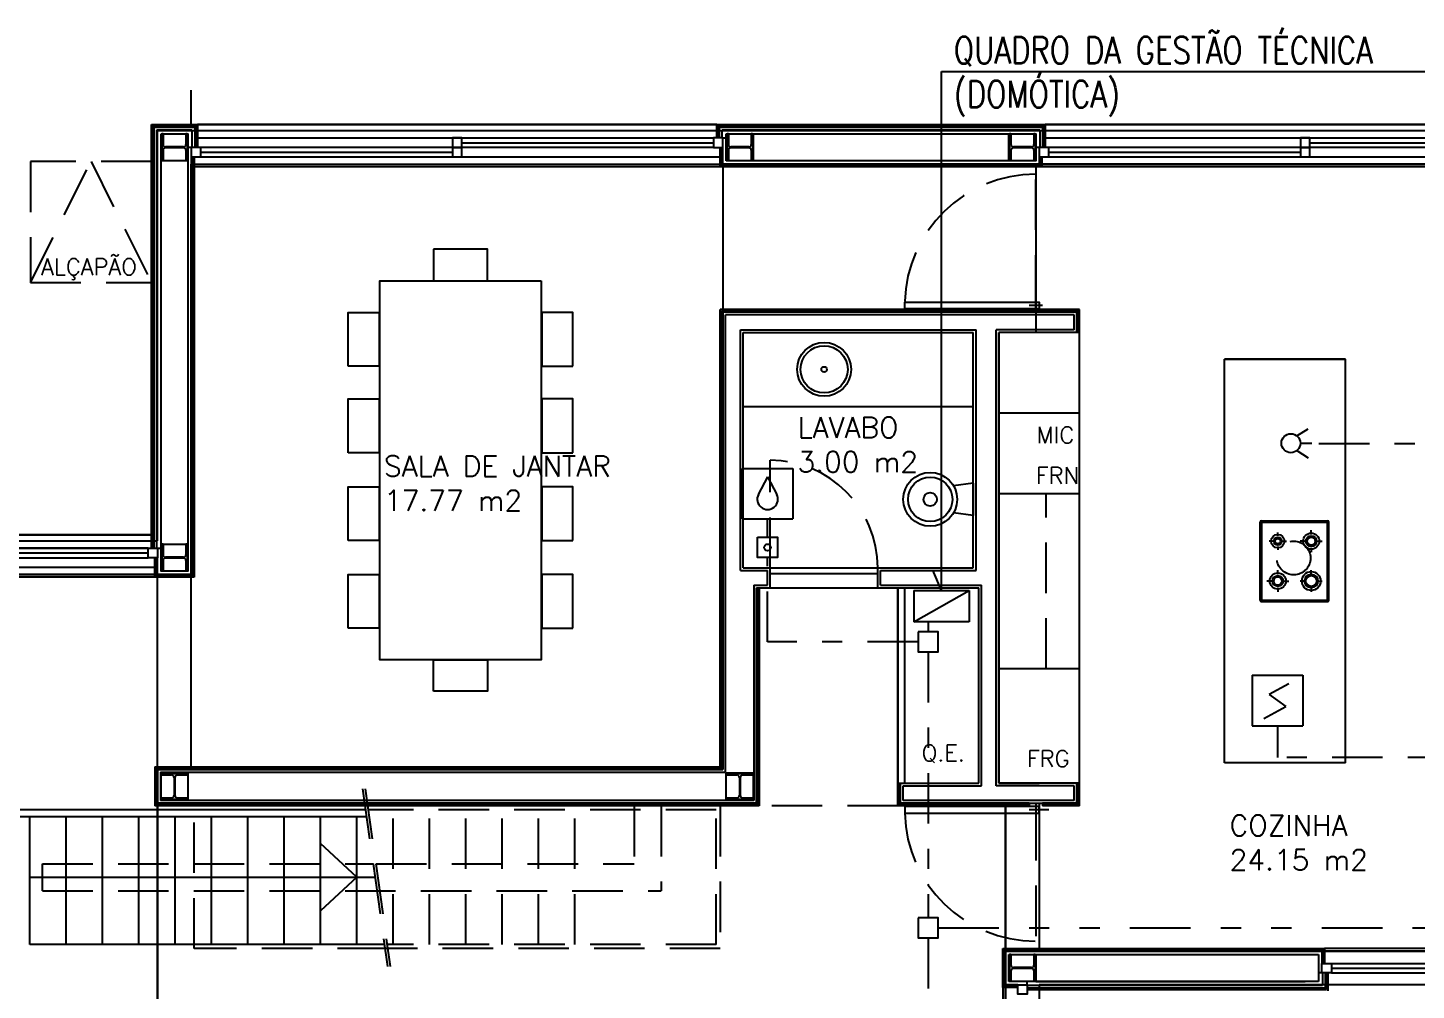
# Model space of a CAD drawing. Header units: millimetres. Extents: x 145 to 60311, y -8355 to 8851.
# Drawn here: x 773.99 to 780.87, y 515.56 to 520.33 of the extents above; entities that cross this region are included whole.
import ezdxf

# ---------------------------------------------------------------- set-up
doc = ezdxf.new("R2010")
doc.units = ezdxf.units.MM
for name, pattern in [('DASHDOT2', [0.5, 0.25, -0.125, 0, -0.125]), ('DIVIDEX2', [2.5, 1, -0.5, 0, -0.5, 0, -0.5]), ('HIDDEN', [0.375, 0.25, -0.125])]:
    doc.linetypes.add(name, pattern=pattern)
for name, color, linetype in [('aparelhagem', 3, 'Continuous'), ('ARQ', 8, 'Continuous'), ('ARQ-TEXTO', 8, 'Continuous'), ('CABOS', 3, 'DASHDOT2'), ('DETECÇÃO', 3, 'Continuous'), ('EQUIPAMENTOS', 3, 'Continuous'), ('MODULO DE COMANDO', 7, 'Continuous'), ('SIMBOLOGIA', 3, 'Continuous'), ('texto', 1, 'Continuous')]:
    doc.layers.add(name, color=color, linetype=linetype)
doc.styles.add('ATPI', font='ROMANS.shx', dxfattribs={"width": 0.8})
doc.styles.add('ROMANS', font='romans', dxfattribs={"height": 1.2})

# ---------------------------------------------------------------- blocks, each defined once
blk = doc.blocks.new('A$C70AE541F')
at = {"layer": 'DETECÇÃO', "color": 3}
for p, q in [((0, 0.5), (0, 0)), ((0, 0.5), (0.5, 0.5)), ((0.5, 0.5), (0.5, 0)), ((0, 0), (0.5, 0))]:
    blk.add_line(p, q, dxfattribs=at)
at = {"layer": 'DETECÇÃO', "color": 2}
for p, q in [((0.364, 0.416), (0.168, 0.309)), ((0.168, 0.309), (0.332, 0.191)), ((0.114, 0.072), (0.332, 0.191))]:
    blk.add_line(p, q, dxfattribs=at)
blk = doc.blocks.new('CX_DERIVAÇÃO')
at = {"layer": 'aparelhagem'}
blk.add_lwpolyline([(0.05, 0), (0.05, 0.1), (-0.05, 0.1), (-0.05, 0)], close=True, dxfattribs=at)
blk = doc.blocks.new('INUMDAÇÃO')
at = {"layer": 'CABOS', "color": 2}
for q in [(0.119, 0.181), (0.256, 0.181)]:
    blk.add_line((0.188, 0.313), q, dxfattribs=at)
at = {"layer": 'DETECÇÃO', "color": 3}
for p, q in [((0, 0.375), (0, 0)), ((0, 0.375), (0.375, 0.375)), ((0.375, 0.375), (0.375, 0)), ((0, 0), (0.375, 0))]:
    blk.add_line(p, q, dxfattribs=at)
at = {"layer": 'DETECÇÃO', "color": 2}
blk.add_arc((0.188, 0.146), 0.077, 152.637, 27.363, dxfattribs=at)
blk = doc.blocks.new('M_COMANDO')
at = {"layer": 'MODULO DE COMANDO', "color": 3}
blk.add_lwpolyline([(0, 0.15), (0.15, 0.15), (0.15, 0), (0, 0)], close=True, dxfattribs=at)
at = {"layer": 'MODULO DE COMANDO', "color": 4}
blk.add_circle((0.075, 0.075), 0.0251, dxfattribs=at)

msp = doc.modelspace()

# ---------------------------------------------------------------- linework, layer by layer
at = {"layer": 'ARQ', "linetype": 'HIDDEN'}
for p, q in [((774.8025, 519.8549), (774.8025, 520.0249)), ((774.0059, 519.0713), (774.3059, 519.6713)), ((774.3059, 519.6713), (774.6059, 519.0713)), ((778.9859, 518.9582), (778.9859, 519.6082)), ((777.6692, 517.6582), (777.6692, 518.1916)), ((779.0359, 517.1582), (779.0359, 518.0249)), ((775.6512, 516.5629), (775.7744, 515.6818)), ((775.6641, 516.5629), (775.7873, 515.6818)), ((774.8159, 515.7716, 0), (774.8159, 516.4782, 0)), ((776.9959, 516.4782), (776.9959, 516.1916)), ((777.1292, 516.4782), (777.1292, 516.0582)), ((777.4225, 516.4782), (777.4225, 515.7716)), ((778.3025, 516.4782), (777.6159, 516.4782)), ((777.4025, 516.4582), (775.6806, 516.4582)), ((775.8025, 515.7916), (775.8025, 516.4582)), ((775.9825, 515.7916), (775.9825, 516.4582)), ((776.1625, 515.7916), (776.1625, 516.4582)), ((776.3425, 515.7916), (776.3425, 516.4582)), ((776.5225, 515.7916), (776.5225, 516.4582)), ((776.7025, 515.7916), (776.7025, 516.4582)), ((777.4025, 515.7916), (777.4025, 516.4582)), ((778.9859, 516.4582), (778.9859, 515.8082)), ((774.0647, 516.1916), (775.705, 516.1916)), ((774.0647, 516.0582), (774.0647, 516.1916)), ((775.7179, 516.1916), (776.9959, 516.1916)), ((774.0647, 516.0582), (777.1292, 516.0582)), ((777.4025, 515.7916), (775.7739, 515.7916)), ((775.7771, 515.7716, 0), (774.8159, 515.7716, 0)), ((777.4225, 515.7716, 0), (775.7766, 515.7716, 0))]:
    msp.add_line(p, q, dxfattribs=at)
at = {"layer": 'ARQ'}
for p, q in [((774.6059, 519.8549), (774.8325, 519.8549)), ((774.6059, 517.7549), (774.6059, 519.8549)), ((774.6059, 517.8216), (774.6059, 519.8549)), ((774.6059, 519.8549), (783.2326, 519.8549)), ((774.8259, 519.8482), (774.6125, 519.8482)), ((774.6125, 519.8482), (774.6125, 517.7549)), ((774.8259, 519.7416), (774.8259, 519.8482)), ((777.4059, 519.8549), (774.8325, 519.8549)), ((774.8325, 519.8549), (774.8325, 519.7416)), ((777.4059, 519.7882), (777.4059, 519.8549)), ((777.4059, 519.8549), (779.0325, 519.8549)), ((779.0259, 519.8482), (777.4125, 519.8482)), ((777.4125, 519.8482), (777.4125, 519.7882)), ((779.0259, 519.7416), (779.0259, 519.8482)), ((781.6059, 519.8549), (779.0325, 519.8549)), ((779.0325, 519.8549), (779.0325, 519.7416)), ((774.6192, 517.7549), (774.6192, 519.8416)), ((774.6192, 519.8416), (774.8192, 519.8416)), ((774.6325, 517.7549), (774.6325, 519.8282)), ((774.6325, 519.8282), (774.8059, 519.8282)), ((774.6359, 517.7916), (774.6359, 519.8249)), ((774.6359, 519.8249), (781.8026, 519.8249)), ((774.6359, 517.7916), (774.6359, 519.8249)), ((774.6359, 519.8249), (783.2026, 519.8249)), ((774.6559, 519.8082), (774.6559, 519.6749)), ((774.6625, 519.8082), (774.6559, 519.8082)), ((774.6625, 519.8082), (774.6625, 519.7557)), ((774.7759, 519.8082), (774.7759, 519.7557)), ((774.7825, 519.8082), (774.7759, 519.8082)), ((774.7825, 519.8082), (774.7825, 519.6749)), ((774.8059, 519.8282), (774.8059, 519.7416)), ((774.8192, 519.8416), (774.8192, 519.7416)), ((774.8325, 519.7882), (777.3892, 519.7882)), ((777.4192, 519.7882), (777.4192, 519.8416)), ((777.4192, 519.8416), (779.0192, 519.8416)), ((777.4325, 519.7882), (777.4325, 519.8282)), ((777.4325, 519.8282), (779.0059, 519.8282)), ((777.4359, 519.7882), (777.4525, 519.7882)), ((777.4525, 519.8082), (777.5859, 519.8082)), ((777.4525, 519.6749), (777.4525, 519.8082)), ((777.4559, 519.8082), (777.4559, 519.6749)), ((777.4625, 519.8082), (777.4559, 519.8082)), ((777.4625, 519.8082), (777.4625, 519.7557)), ((777.5759, 519.8082), (777.5759, 519.7557)), ((777.5825, 519.8082), (777.5759, 519.8082)), ((777.5825, 519.8082), (777.5825, 519.6749)), ((777.5859, 519.8082), (777.5859, 519.6749)), ((777.5859, 519.8082), (778.8525, 519.8082)), ((778.8559, 519.8082), (778.8559, 519.6749)), ((778.8625, 519.8082), (778.8559, 519.8082)), ((778.8625, 519.8082), (778.8625, 519.7557)), ((778.9759, 519.8082), (778.9759, 519.7557)), ((778.9825, 519.8082), (778.9759, 519.8082)), ((778.9825, 519.8082), (778.9825, 519.6749)), ((779.0059, 519.8282), (779.0059, 519.7416)), ((779.0192, 519.8416), (779.0192, 519.7416)), ((779.0325, 519.7882), (781.5892, 519.7882)), ((774.6625, 519.7274), (774.6625, 519.6749)), ((774.7639, 519.7437), (774.6745, 519.7437)), ((774.7639, 519.7394), (774.6745, 519.7394)), ((774.7759, 519.7274), (774.7759, 519.6749)), ((774.8025, 519.7416), (774.7859, 519.7416)), ((777.3892, 519.7416), (774.8492, 519.7416)), ((774.8492, 519.7182), (776.0959, 519.7182)), ((776.1425, 519.7649), (777.3892, 519.7649)), ((777.4225, 519.6449), (777.4225, 519.7416)), ((777.4292, 519.7416), (777.4292, 519.6516)), ((777.4359, 519.6582), (777.4359, 519.7416)), ((777.4625, 519.7274), (777.4625, 519.6749)), ((777.5639, 519.7437), (777.4745, 519.7437)), ((777.5639, 519.7394), (777.4745, 519.7394)), ((777.5759, 519.7274), (777.5759, 519.6749)), ((778.8625, 519.7274), (778.8625, 519.6749)), ((778.9639, 519.7437), (778.8745, 519.7437)), ((778.9639, 519.7394), (778.8745, 519.7394)), ((778.9759, 519.7274), (778.9759, 519.6749)), ((779.0025, 519.7416), (778.9859, 519.7416)), ((781.5892, 519.7416), (779.0325, 519.7416)), ((779.0492, 519.7182), (780.2959, 519.7182)), ((780.3426, 519.7649), (781.5892, 519.7649)), ((774.6525, 517.7749), (774.6525, 519.6749)), ((774.6625, 519.6749), (774.6559, 519.6749)), ((774.7825, 519.6749), (774.7759, 519.6749)), ((774.7859, 519.6749), (774.7859, 517.7749)), ((774.8025, 519.6949), (774.8025, 517.6249)), ((774.8025, 519.6582), (777.4359, 519.6582)), ((774.8025, 516.6582), (774.8025, 519.6582)), ((774.8025, 517.6249), (774.8025, 519.6582)), ((774.8025, 519.6582), (781.6359, 519.6582)), ((774.8092, 517.6182), (774.8092, 519.6949)), ((774.8159, 519.6949), (774.8159, 517.6116)), ((777.4225, 519.6449), (774.8159, 519.6449)), ((774.8492, 519.6949), (777.4225, 519.6949)), ((779.0159, 519.6449), (777.4225, 519.6449)), ((777.4292, 519.6516), (779.0092, 519.6516)), ((779.0025, 519.6582), (777.4359, 519.6582)), ((777.4359, 519.6582), (777.4359, 516.6582)), ((777.5859, 519.6749), (777.4525, 519.6749)), ((777.4625, 519.6749), (777.4559, 519.6749)), ((777.5825, 519.6749), (777.5759, 519.6749)), ((778.8525, 519.6749), (777.5859, 519.6749)), ((778.8625, 519.6749), (778.8559, 519.6749)), ((778.9825, 519.6749), (778.9759, 519.6749)), ((778.9859, 519.6582), (778.9859, 518.8249)), ((781.6359, 519.6582), (778.9859, 519.6582)), ((779.0025, 519.6949), (779.0025, 519.6582)), ((779.0092, 519.6516), (779.0092, 519.6949)), ((779.0159, 519.6949), (781.6226, 519.6949)), ((779.0159, 519.6949), (779.0159, 519.6449)), ((781.6226, 519.6449), (779.0159, 519.6449)), ((779.0192, 518.9582), (778.9525, 518.9582)), ((778.9859, 518.9249), (778.9859, 518.9916)), ((779.2025, 518.9382), (777.4225, 518.9382)), ((777.4225, 516.6716), (777.4225, 518.9382)), ((777.4292, 516.6649), (777.4292, 518.9316)), ((777.4292, 518.9316), (779.1959, 518.9316)), ((779.1892, 518.9249), (777.4359, 518.9249)), ((777.4359, 516.6582), (777.4359, 518.9249)), ((779.2025, 518.9249), (777.4359, 518.9249)), ((777.4359, 518.9249), (777.4359, 516.6582)), ((779.1759, 518.9116), (777.4492, 518.9116)), ((777.4492, 516.6449), (777.4492, 518.9116)), ((779.1759, 518.8382), (779.1759, 518.9116)), ((779.1892, 518.8249), (779.1892, 518.9249)), ((779.1959, 518.9316), (779.1959, 518.8249)), ((779.2025, 518.8249), (779.2025, 518.9382)), ((777.5225, 518.8382), (778.6892, 518.8382)), ((777.5225, 517.6449), (777.5225, 518.8382)), ((777.5359, 518.8249), (778.6759, 518.8249)), ((777.5359, 517.6582), (777.5359, 518.8249)), ((778.6759, 517.6582), (778.6759, 518.8249)), ((778.6892, 517.6449), (778.6892, 518.8382)), ((779.1759, 518.8382), (778.7892, 518.8382)), ((778.7892, 516.5782), (778.7892, 518.8382)), ((779.2025, 518.8249), (778.8025, 518.8249)), ((778.8025, 516.5916), (778.8025, 518.8249)), ((778.8025, 518.8249), (778.8025, 516.5916)), ((779.2025, 516.5916), (779.2025, 518.8249)), ((779.9192, 516.6916), (779.9192, 518.6916)), ((779.9192, 518.6916), (780.5192, 518.6916)), ((780.5192, 518.6916), (779.9192, 518.6916)), ((780.5192, 516.6916), (780.5192, 518.6916)), ((777.5359, 518.4582), (778.6759, 518.4582)), ((779.2025, 518.4249), (778.8025, 518.4249)), ((778.6759, 518.0775), (778.578, 518.0641)), ((778.6759, 518.0775), (778.6759, 517.9175)), ((779.2025, 518.0249), (778.8025, 518.0249)), ((779.2025, 518.0249), (778.8025, 518.0249)), ((778.6759, 517.9175), (778.578, 517.9308)), ((780.0968, 517.4982), (780.0968, 517.8849)), ((780.1028, 517.5016), (780.1028, 517.8816)), ((780.1034, 517.8916), (780.4301, 517.8916)), ((780.1061, 517.8849), (780.4274, 517.8849)), ((780.4308, 517.5016), (780.4308, 517.8816)), ((780.4368, 517.4982), (780.4368, 517.8849)), ((772.0025, 517.7916), (774.6359, 517.7916)), ((772.0025, 517.7916), (774.6359, 517.7916)), ((774.6059, 517.8216), (772.0325, 517.8216)), ((772.0325, 517.8216), (774.6059, 517.8216)), ((780.1574, 517.7903), (780.1406, 517.7903)), ((780.1839, 517.8168), (780.1839, 517.8336)), ((780.2104, 517.7903), (780.2272, 517.7903)), ((780.3165, 517.7903), (780.2956, 517.7903)), ((780.3497, 517.8234), (780.3497, 517.8444)), ((780.3828, 517.7903), (780.4037, 517.7903)), ((772.0325, 517.7549), (774.5892, 517.7549)), ((774.5892, 517.7549), (772.0987, 517.7549)), ((773.3425, 517.7316), (774.5892, 517.7316)), ((774.6359, 517.7549), (774.6525, 517.7549)), ((774.6559, 517.7749), (774.6559, 517.6416)), ((774.6625, 517.7749), (774.6559, 517.7749)), ((774.6625, 517.7749), (774.6625, 517.7224)), ((774.7759, 517.7749), (774.7759, 517.7224)), ((774.7825, 517.7749), (774.7759, 517.7749)), ((774.7825, 517.7749), (774.7825, 517.6416)), ((780.1839, 517.7638), (780.1839, 517.747)), ((780.3497, 517.7572), (780.3497, 517.7362)), ((772.0158, 517.6616), (774.6225, 517.6616)), ((772.0492, 517.7082), (774.5892, 517.7082)), ((774.6225, 517.6116), (774.6225, 517.7082)), ((774.6292, 517.7082), (774.6292, 517.6182)), ((774.6359, 517.6249), (774.6359, 517.7082)), ((774.6625, 517.6941), (774.6625, 517.6416)), ((774.7639, 517.7104), (774.6745, 517.7104)), ((774.7639, 517.7061), (774.6745, 517.7061)), ((774.7759, 517.6941), (774.7759, 517.6416)), ((777.5225, 517.6449), (777.6559, 517.6449)), ((777.5359, 517.6582), (777.6692, 517.6582)), ((777.6559, 517.5716), (777.6559, 517.6449)), ((777.6692, 517.6582), (778.2025, 517.6582)), ((777.6692, 517.5582), (777.6692, 517.6582)), ((778.2025, 517.5582), (778.2025, 517.6582)), ((778.2025, 517.6582), (778.6759, 517.6582)), ((778.2159, 517.5716), (778.2159, 517.6449)), ((778.2159, 517.6449), (778.6892, 517.6449)), ((780.1839, 517.6259), (780.1839, 517.6469)), ((780.3497, 517.6259), (780.3497, 517.6469)), ((774.6359, 517.6249), (771.8358, 517.6249)), ((771.8358, 517.6249), (774.8025, 517.6249)), ((774.6225, 517.6116), (772.0158, 517.6116)), ((774.8159, 517.6116), (774.6225, 517.6116)), ((774.6292, 517.6182), (774.8092, 517.6182)), ((774.8025, 517.6249), (774.6359, 517.6249)), ((774.6359, 514.8582), (774.6359, 517.6249)), ((774.6625, 517.6416), (774.6559, 517.6416)), ((774.7825, 517.6416), (774.7759, 517.6416)), ((777.6692, 517.6298), (778.2025, 517.6298)), ((780.1508, 517.5928), (780.1298, 517.5928)), ((780.217, 517.5928), (780.238, 517.5928)), ((780.3165, 517.5928), (780.2956, 517.5928)), ((780.3828, 517.5928), (780.4037, 517.5928)), ((777.5892, 517.5716), (777.6559, 517.5716)), ((777.5892, 517.5716), (777.5892, 516.5049)), ((777.6025, 517.5582), (777.6025, 516.4916)), ((777.6025, 517.5582), (777.6159, 517.5582)), ((777.6025, 516.4916), (777.6025, 517.5582)), ((777.6025, 517.5582), (778.3025, 517.5582)), ((777.6092, 517.5582), (777.6092, 516.485)), ((777.6159, 517.5582), (777.6692, 517.5582)), ((777.6159, 517.5582), (777.6159, 516.4782)), ((778.2025, 517.5582), (778.7025, 517.5582)), ((778.2159, 517.5716), (778.7159, 517.5716)), ((778.3025, 516.5916), (778.3025, 517.5582)), ((778.3025, 517.5582), (778.3025, 516.4916)), ((778.3359, 516.5916), (778.3359, 517.5582)), ((778.7025, 516.5916), (778.7025, 517.5582)), ((778.7159, 516.5782), (778.7159, 517.5716)), ((780.1839, 517.5597), (780.1839, 517.5387)), ((780.3497, 517.5597), (780.3497, 517.5387)), ((780.1034, 517.4916), (780.4301, 517.4916)), ((780.1061, 517.4982), (780.4274, 517.4982)), ((779.2025, 517.1582), (778.8025, 517.1582)), ((780.5192, 516.6916), (779.9192, 516.6916)), ((774.6225, 516.6716), (774.6225, 516.4782)), ((774.6225, 516.6716), (777.4225, 516.6716)), ((774.6292, 516.485), (774.6292, 516.6649)), ((774.6292, 516.6649), (777.4292, 516.6649)), ((774.6359, 516.6582), (774.6359, 516.4916)), ((774.6359, 516.6582), (777.4359, 516.6582)), ((777.4359, 516.6582), (774.6359, 516.6582)), ((774.6359, 516.6582), (774.6359, 516.4916)), ((774.6492, 516.6449), (774.6492, 516.5049)), ((774.6492, 516.6449), (777.4492, 516.6449)), ((774.6525, 516.5082), (774.6525, 516.6416)), ((774.6525, 516.6416), (774.7859, 516.6416)), ((774.6525, 516.6382), (774.7859, 516.6382)), ((774.6525, 516.6382), (774.6525, 516.6316)), ((774.6525, 516.6316), (774.705, 516.6316)), ((774.717, 516.6196), (774.717, 516.5302)), ((774.7214, 516.6196), (774.7214, 516.5302)), ((774.7334, 516.6316), (774.7859, 516.6316)), ((774.7859, 516.6416), (774.7859, 516.5082)), ((774.7859, 516.6382), (774.7859, 516.6316)), ((777.4359, 516.6582), (774.8025, 516.6582)), ((777.4525, 516.5082), (777.4525, 516.6416)), ((777.4525, 516.6416), (777.5859, 516.6416)), ((777.4525, 516.6382), (777.5859, 516.6382)), ((777.4525, 516.6382), (777.4525, 516.6316)), ((777.4525, 516.6316), (777.505, 516.6316)), ((777.517, 516.6196), (777.517, 516.5302)), ((777.5214, 516.6196), (777.5214, 516.5302)), ((777.5334, 516.6316), (777.5859, 516.6316)), ((777.5859, 516.6416), (777.5859, 516.5082)), ((777.5859, 516.6382), (777.5859, 516.6316)), ((778.3025, 516.5916), (778.7025, 516.5916)), ((778.3025, 516.4782), (778.3025, 516.5916)), ((778.3092, 516.5916), (778.3092, 516.4849)), ((778.3159, 516.4916), (778.3159, 516.5916)), ((778.3292, 516.5782), (778.7159, 516.5782)), ((778.3292, 516.5049), (778.3292, 516.5782)), ((779.1759, 516.5782), (778.7892, 516.5782)), ((779.2025, 516.5916), (778.8025, 516.5916)), ((778.8025, 516.5916), (779.0025, 516.5916)), ((779.2025, 516.5916), (778.8025, 516.5916)), ((779.1759, 516.5049), (779.1759, 516.5782)), ((779.1892, 516.4916), (779.1892, 516.5916)), ((779.1959, 516.4849), (779.1959, 516.5916)), ((779.2025, 516.4782), (779.2025, 516.5916)), ((779.2025, 516.4916), (779.2025, 516.5916)), ((777.6159, 516.4782), (774.6225, 516.4782)), ((777.6092, 516.485), (774.6292, 516.485)), ((777.6025, 516.4916), (774.6359, 516.4916)), ((774.6359, 516.4916), (774.6359, 514.8582)), ((774.6359, 516.4916), (777.6025, 516.4916)), ((777.5892, 516.5049), (774.6492, 516.5049)), ((774.6525, 516.5182), (774.705, 516.5182)), ((774.6525, 516.5182), (774.6525, 516.5116)), ((774.6525, 516.5116), (774.7859, 516.5116)), ((774.7859, 516.5082), (774.6525, 516.5082)), ((774.7334, 516.5182), (774.7859, 516.5182)), ((774.7859, 516.5182), (774.7859, 516.5116)), ((777.4525, 516.5182), (777.505, 516.5182)), ((777.4525, 516.5182), (777.4525, 516.5116)), ((777.4525, 516.5116), (777.5859, 516.5116)), ((777.5859, 516.5082), (777.4525, 516.5082)), ((777.5334, 516.5182), (777.5859, 516.5182)), ((777.5859, 516.5182), (777.5859, 516.5116)), ((778.3025, 516.4916), (778.8359, 516.4916)), ((778.9525, 516.4782), (778.3025, 516.4782)), ((778.3092, 516.4849), (778.9525, 516.4849)), ((778.9525, 516.4916), (778.3159, 516.4916)), ((779.1759, 516.5049), (778.3292, 516.5049)), ((779.0025, 516.4749), (778.3359, 516.4749)), ((778.3359, 516.4749), (778.3359, 516.4416)), ((778.8359, 514.8582), (778.8359, 516.4916)), ((778.8359, 516.4916), (778.8359, 510.1249)), ((778.8359, 516.4916), (778.8359, 513.3582)), ((778.9525, 516.4916), (778.9525, 516.4782)), ((778.9525, 516.4916), (779.0192, 516.4916)), ((778.9859, 516.4916), (778.9859, 516.4249)), ((779.0025, 516.4916), (779.0025, 515.7582)), ((779.0025, 516.4916), (779.2025, 516.4916)), ((779.0025, 516.4416), (779.0025, 516.4749)), ((779.1892, 516.4916), (779.0192, 516.4916)), ((779.0192, 516.4916), (779.0192, 516.4782)), ((779.0192, 516.4849), (779.1959, 516.4849)), ((779.2025, 516.4782), (779.0192, 516.4782)), ((775.6677, 516.4582), (773.9549, 516.4582)), ((775.6724, 516.4249), (773.9549, 516.4249)), ((774.0025, 515.7916), (774.0025, 516.4249)), ((774.1825, 515.7916), (774.1825, 516.4249)), ((774.3625, 515.7916), (774.3625, 516.4249)), ((774.5425, 515.7916), (774.5425, 516.4249)), ((774.7225, 515.7916), (774.7225, 516.4249)), ((774.9025, 515.7916), (774.9025, 516.4249)), ((775.0825, 515.7916), (775.0825, 516.4249)), ((775.2625, 515.7916), (775.2625, 516.4249)), ((775.4425, 515.7916), (775.4425, 516.4249)), ((775.6225, 515.7916), (775.6225, 516.4249)), ((778.3359, 516.4416), (779.0025, 516.4416)), ((779.0503, 516.4582), (778.9525, 516.4582)), ((775.6225, 516.1249), (775.4425, 516.2916)), ((774.0025, 516.1249), (775.7143, 516.1249)), ((775.6225, 516.1249), (775.4425, 515.9582)), ((775.7609, 515.7916), (774.0025, 515.7916)), ((778.8225, 515.5782), (778.8225, 515.7716)), ((778.8225, 515.7716), (780.4159, 515.7716)), ((778.8292, 515.5849), (778.8292, 515.7649)), ((778.8292, 515.7649), (780.4092, 515.7649)), ((778.8359, 515.5916), (778.8359, 515.7582)), ((778.8359, 515.7582), (780.4026, 515.7582)), ((778.8525, 515.7416), (778.9859, 515.7416)), ((778.8525, 515.6082), (778.8525, 515.7416)), ((778.8525, 515.7416), (780.3859, 515.7416)), ((778.8559, 515.7416), (778.8559, 515.6082)), ((778.8625, 515.7416), (778.8559, 515.7416)), ((778.8625, 515.7416), (778.8625, 515.6891)), ((778.9759, 515.7416), (778.9759, 515.6891)), ((778.9825, 515.7416), (778.9759, 515.7416)), ((778.9825, 515.7416), (778.9825, 515.6082)), ((778.9859, 515.7416), (778.9859, 515.6082)), ((779.0025, 515.7582), (781.6359, 515.7582)), ((781.6359, 515.7582), (779.0025, 515.7582)), ((780.3859, 515.7416), (780.3859, 515.6082)), ((780.4026, 515.7582), (780.4026, 515.6982)), ((780.4092, 515.7649), (780.4092, 515.6982)), ((781.6226, 515.7716), (780.4159, 515.7716)), ((780.4159, 515.7716), (780.4159, 515.6982)), ((778.8625, 515.6607), (778.8625, 515.6082)), ((778.9639, 515.6771), (778.8745, 515.6771)), ((778.9639, 515.6727), (778.8745, 515.6727)), ((778.9759, 515.6607), (778.9759, 515.6082)), ((780.4026, 515.6516), (780.3859, 515.6516)), ((780.4059, 515.6516), (780.4059, 515.5882)), ((780.4192, 515.6516), (780.4192, 515.5749)), ((780.4259, 515.5682), (780.4259, 515.6516)), ((780.4326, 515.6516), (780.4326, 515.5616)), ((780.4492, 515.6982), (781.5892, 515.6982)), ((780.4492, 515.6749), (781.5892, 515.6749)), ((780.4492, 515.6516), (781.5892, 515.6516)), ((778.8959, 515.5849), (778.8292, 515.5849)), ((778.8959, 515.5916), (778.8359, 515.5916)), ((778.9859, 515.6082), (778.8525, 515.6082)), ((778.8625, 515.6082), (778.8559, 515.6082)), ((780.3859, 515.6082), (778.9425, 515.6082)), ((778.9425, 515.5916), (778.9425, 515.6082)), ((780.4059, 515.5882), (778.9425, 515.5882)), ((778.9825, 515.6082), (778.9759, 515.6082)), ((778.9859, 515.6082), (780.3192, 515.6082)), ((783.2026, 515.5916), (779.0025, 515.5916)), ((779.0025, 515.5916), (779.0025, 510.1915)), ((783.2026, 515.5916), (779.0025, 515.5916)), ((779.0025, 515.5916), (779.0025, 510.1915)), ((778.8225, 515.5782), (778.8225, 510.2049)), ((778.8959, 515.5782), (778.8225, 515.5782)), ((780.4192, 515.5749), (778.9425, 515.5749)), ((778.9425, 515.5682), (780.4259, 515.5682))]:
    msp.add_line(p, q, dxfattribs=at)
for points in [[(774.6525, 519.8082), (774.7859, 519.8082), (774.7859, 519.6749), (774.6525, 519.6749)], [(776.0959, 519.7882), (776.0959, 519.7416), (776.1425, 519.7416), (776.1425, 519.7882)], [(777.4359, 519.7416), (777.4359, 519.7882), (777.3892, 519.7882), (777.3892, 519.7416)], [(778.8525, 519.8082), (778.9859, 519.8082), (778.9859, 519.6749), (778.8525, 519.6749)], [(780.2959, 519.7882), (780.2959, 519.7416), (780.3426, 519.7416), (780.3426, 519.7882)], [(774.8492, 519.7416), (774.8025, 519.7416), (774.8025, 519.6949), (774.8492, 519.6949)], [(779.0492, 519.7416), (779.0025, 519.7416), (779.0025, 519.6949), (779.0492, 519.6949)], [(776.5359, 519.0805), (776.5359, 517.2027), (775.7359, 517.2027), (775.7359, 519.0805)], [(779.0025, 518.9416), (778.3359, 518.9416), (778.3359, 518.9749), (779.0025, 518.9749)], [(774.6359, 517.7549), (774.6359, 517.7082), (774.5892, 517.7082), (774.5892, 517.7549)], [(774.6525, 517.7749), (774.7859, 517.7749), (774.7859, 517.6416), (774.6525, 517.6416)], [(780.4492, 515.6982), (780.4492, 515.6516), (780.4026, 515.6516), (780.4026, 515.6982)], [(778.9425, 515.5916), (778.9425, 515.5449), (778.8959, 515.5449), (778.8959, 515.5916)]]:
    msp.add_lwpolyline(points, close=True, dxfattribs=at)
for points in [[(776.0959, 519.7416), (776.0959, 519.6949), (776.1425, 519.6949), (776.1425, 519.7416)], [(780.2959, 519.7416), (780.2959, 519.6949), (780.3426, 519.6949), (780.3426, 519.7416)], [(779.2025, 518.8249), (779.2025, 518.9249), (779.0025, 518.9249)], [(780.4274, 517.4982), (780.4308, 517.5016), (780.4308, 517.8816), (780.4274, 517.8849), (780.1061, 517.8849), (780.1028, 517.8816), (780.1028, 517.5016), (780.1061, 517.4982), (780.4274, 517.4982)], [(778.8359, 514.8582), (778.8359, 516.4916)]]:
    msp.add_lwpolyline(points, dxfattribs=at)
at = {"layer": 'ARQ', "linetype": 'HIDDEN'}
msp.add_lwpolyline([(774.0059, 519.0713), (774.6059, 519.0713), (774.6059, 519.6713), (774.0059, 519.6713)], close=True, dxfattribs=at)
at = {"layer": 'ARQ', "elevation": 0}
for points in [[(776.0028, 519.2369), (776.0028, 519.0805), (776.2691, 519.0805), (776.2691, 519.2369)], [(775.5794, 518.6568), (775.5794, 518.924), (775.7337, 518.924), (775.7337, 518.6568)], [(776.6923, 518.6568), (776.6923, 518.924), (776.5381, 518.924), (776.5381, 518.6568)], [(775.5794, 518.2276), (775.5794, 518.4948), (775.7337, 518.4948), (775.7337, 518.2276)], [(776.6923, 518.2276), (776.6923, 518.4948), (776.5381, 518.4948), (776.5381, 518.2276)], [(775.5794, 517.7931), (775.5794, 518.0602), (775.7337, 518.0602), (775.7337, 517.7931)], [(776.6923, 517.7931), (776.6923, 518.0602), (776.5381, 518.0602), (776.5381, 517.7931)], [(775.5794, 517.3585), (775.5794, 517.6257), (775.7337, 517.6257), (775.7337, 517.3585)], [(776.6923, 517.3585), (776.6923, 517.6257), (776.5381, 517.6257), (776.5381, 517.3585)], [(776.0028, 517.0463), (776.0028, 517.2027), (776.2691, 517.2027), (776.2691, 517.0463)]]:
    msp.add_lwpolyline(points, close=True, dxfattribs=at)
at = {"layer": 'ARQ'}
for centre, radius in [((777.9369, 518.6416), 0.1333), ((777.9369, 518.6416), 0.1167), ((777.9369, 518.6416), 0.0133), ((778.4625, 517.9975), 0.1333), ((778.4625, 517.9975), 0.11), ((778.4625, 517.9975), 0.0333), ((780.1839, 517.7903), 0.0333), ((780.1839, 517.7903), 0.02), ((780.1839, 517.7903), 0.0133), ((780.3497, 517.7903), 0.04), ((780.3497, 517.7903), 0.0267), ((780.3497, 517.7903), 0.02), ((780.1839, 517.5928), 0.04), ((780.1839, 517.5928), 0.0267), ((780.1839, 517.5928), 0.02), ((780.3497, 517.5928), 0.0467), ((780.3497, 517.5928), 0.0333), ((780.3497, 517.5928), 0.0267)]:
    msp.add_circle(centre, radius, dxfattribs=at)
at = {"layer": 'ARQ', "linetype": 'HIDDEN'}
msp.add_circle((780.2628, 517.7066), 0.0833, dxfattribs=at)
at = {"layer": 'ARQ'}
for centre, radius, start, end in [((774.6745, 519.7557), 0.012, 180, 270), ((774.6745, 519.7274), 0.012, 90, 180), ((774.7639, 519.7557), 0.012, 270, 0), ((774.7639, 519.7274), 0.012, 0, 90), ((777.4745, 519.7557), 0.012, 180, 270), ((777.4745, 519.7274), 0.012, 90, 180), ((777.5639, 519.7557), 0.012, 270, 0), ((777.5639, 519.7274), 0.012, 0, 90), ((778.8745, 519.7557), 0.012, 180, 270), ((778.8745, 519.7274), 0.012, 90, 180), ((778.9639, 519.7557), 0.012, 270, 0), ((778.9639, 519.7274), 0.012, 0, 90), ((780.1034, 517.8849), 0.00667, 90, 180), ((780.1061, 517.8816), 0.00333, 90, 180), ((780.4274, 517.8816), 0.00333, 0, 90), ((780.4301, 517.8849), 0.00667, 0, 90), ((774.6745, 517.7224), 0.012, 180, 270), ((774.7639, 517.7224), 0.012, 270, 0), ((774.6745, 517.6941), 0.012, 90, 180), ((774.7639, 517.6941), 0.012, 0, 90), ((780.1034, 517.4982), 0.00667, 180, 270), ((780.1061, 517.5016), 0.00333, 180, 270), ((780.4274, 517.5016), 0.00333, 270, 0), ((780.4301, 517.4982), 0.00667, 270, 0), ((774.705, 516.6196), 0.012, 0, 90), ((774.7334, 516.6196), 0.012, 90, 180), ((777.505, 516.6196), 0.012, 0, 90), ((777.5334, 516.6196), 0.012, 90, 180), ((774.705, 516.5302), 0.012, 270, 0), ((774.7334, 516.5302), 0.012, 180, 270), ((777.505, 516.5302), 0.012, 270, 0), ((777.5334, 516.5302), 0.012, 180, 270), ((778.8745, 515.6891), 0.012, 180, 270), ((778.8745, 515.6607), 0.012, 90, 180), ((778.9639, 515.6891), 0.012, 270, 0), ((778.9639, 515.6607), 0.012, 0, 90)]:
    msp.add_arc(centre, radius, start, end, dxfattribs=at)
at = {"layer": 'ARQ', "linetype": 'HIDDEN'}
for centre, radius, start, end in [((778.9859, 518.9582), 0.65, 90, 178.53072), ((777.6692, 517.6582), 0.5333, 0, 90), ((778.9859, 516.4582), 0.65, 181.46928, 270)]:
    msp.add_arc(centre, radius, start, end, dxfattribs=at)
at = {"layer": 'CABOS'}
for p, q in [((780.3876, 518.2748, -0.0039), (781.5415, 518.2748, -0.0039)), ((777.6566, 517.8092, -0.0039), (777.6566, 517.9008, -0.0039)), ((777.6566, 517.2913, -0.0039), (777.6566, 517.7092, -0.0039)), ((778.4519, 517.3904, -0.0039), (778.4519, 517.3413, -0.0039)), ((778.4019, 517.2913, -0.0039), (777.6566, 517.2913, -0.0039)), ((778.4519, 517.2413, -0.0039), (778.4519, 515.924, -0.0039)), ((780.1822, 516.8756, -0.0039), (780.1822, 516.7188, -0.0039)), ((781.903, 516.7188, -0.0039), (780.1822, 516.7188, -0.0039)), ((778.4519, 515.824, -0.0039), (778.4519, 510.2913, -0.0039))]:
    msp.add_line(p, q, dxfattribs=at)
at = {"layer": 'CABOS', "linetype": 'DIVIDEX2', "ltscale": 0.3}
msp.add_line((778.5019, 515.874, -0.0039), (781.953, 515.874, -0.0039), dxfattribs=at)
at = {"layer": 'EQUIPAMENTOS'}
for p, q in [((778.3813, 517.5458, -0.0039), (778.6559, 517.5458, -0.0039)), ((778.3813, 517.5458, -0.0039), (778.3813, 517.3904, -0.0039)), ((778.3813, 517.3904, -0.0039), (778.6559, 517.5458, -0.0039)), ((778.6559, 517.5458, -0.0039), (778.6559, 517.3904, -0.0039)), ((778.6559, 517.3904, -0.0039), (778.3813, 517.3904, -0.0039))]:
    msp.add_line(p, q, dxfattribs=at)
at = {"layer": 'SIMBOLOGIA', "color": 2}
for p, q in [((780.2789, 518.3115, 0), (780.3339, 518.3475, 0)), ((780.2958, 518.2755, 0), (780.3527, 518.2755, 0)), ((780.2789, 518.2396, 0), (780.3339, 518.2036, 0))]:
    msp.add_line(p, q, dxfattribs=at)
msp.add_circle((780.2489, 518.2755, 0), 0.0469, dxfattribs=at)
at = {"layer": 'texto'}
for p, q in [((778.5186, 520.1172, -0.0039), (781.1359, 520.1172, -0.0039)), ((778.5186, 517.5458, -0.0039), (778.5186, 520.1172, -0.0039)), ((778.5186, 517.5458, -0.0039), (778.4751, 517.6459, -0.0039))]:
    msp.add_line(p, q, dxfattribs=at)

# ---------------------------------------------------------------- block references
at = {"layer": 'aparelhagem', "xscale": 1.00005, "yscale": 1.00005, "zscale": 1.00005, "rotation": 180}
for p in [(778.4519, 517.3413, -0.0039), (778.4519, 515.924, -0.0039)]:
    msp.add_blockref('CX_DERIVAÇÃO', p, dxfattribs=at)
at = {"layer": 'CABOS', "xscale": 0.6667, "yscale": 0.6667, "zscale": 0.6667}
msp.add_blockref('INUMDAÇÃO', (777.5316, 517.9008, 0), dxfattribs=at)
at = {"layer": 'DETECÇÃO', "xscale": 0.5000249999999999, "yscale": 0.5000249999999999, "zscale": 0.5000249999999999}
msp.add_blockref('A$C70AE541F', (780.0572, 516.8756, -0.0039), dxfattribs=at)
at = {"layer": 'MODULO DE COMANDO', "xscale": 0.6667, "yscale": 0.6667, "zscale": 0.6667}
msp.add_blockref('M_COMANDO', (777.6066, 517.7092, -0.0039), dxfattribs=at)

# ---------------------------------------------------------------- texts
at = {"layer": 'ARQ-TEXTO', "attachment_point": 4, "style": 'ROMANS'}
for s, insert, char_height in [('{\\Fromans|c0;ALÇAPÃO}', (774.0587, 519.1379, -0.0039), 0.08192), ('{\\Fromans|c0;LAVABO\\P3.00 m2}', (777.8051, 518.2686, -0.0039), 0.102401), ('{\\Fromans|c0;MIC}', (778.9901, 518.3164, -0.0039), 0.08192), ('{\\Fromans|c0;SALA DE JANTAR\\P17.77 m2}', (775.7566, 518.0764, -0.0039), 0.102401), ('{\\Fromans|c0;FRN}', (778.9861, 518.1155, -0.0039), 0.08192), ('{\\Fromans|c0;Q.E.}', (778.4201, 516.7366, -0.0039), 0.08192), ('{\\Fromans|c0;FRG}', (778.942, 516.7126, -0.0039), 0.08192), ('{\\Fromans|c0;COZINHA\\P24.15 m2}', (779.9454, 516.2963, -0.0039), 0.102401)]:
    msp.add_mtext(s, dxfattribs=dict(at, insert=insert, char_height=char_height))
at = {"layer": 'texto', "style": 'ATPI', "width": 0.8}
for s, p in [('QUADRO DA GESTÃO TÉCNICA', (778.5791, 520.1565, 0.53)), ('(DOMÓTICA)', (778.5791, 519.9386, 0.53))]:
    msp.add_text(s, height=0.13334, dxfattribs=at).set_placement(p)

doc.saveas('drawing.dxf')
